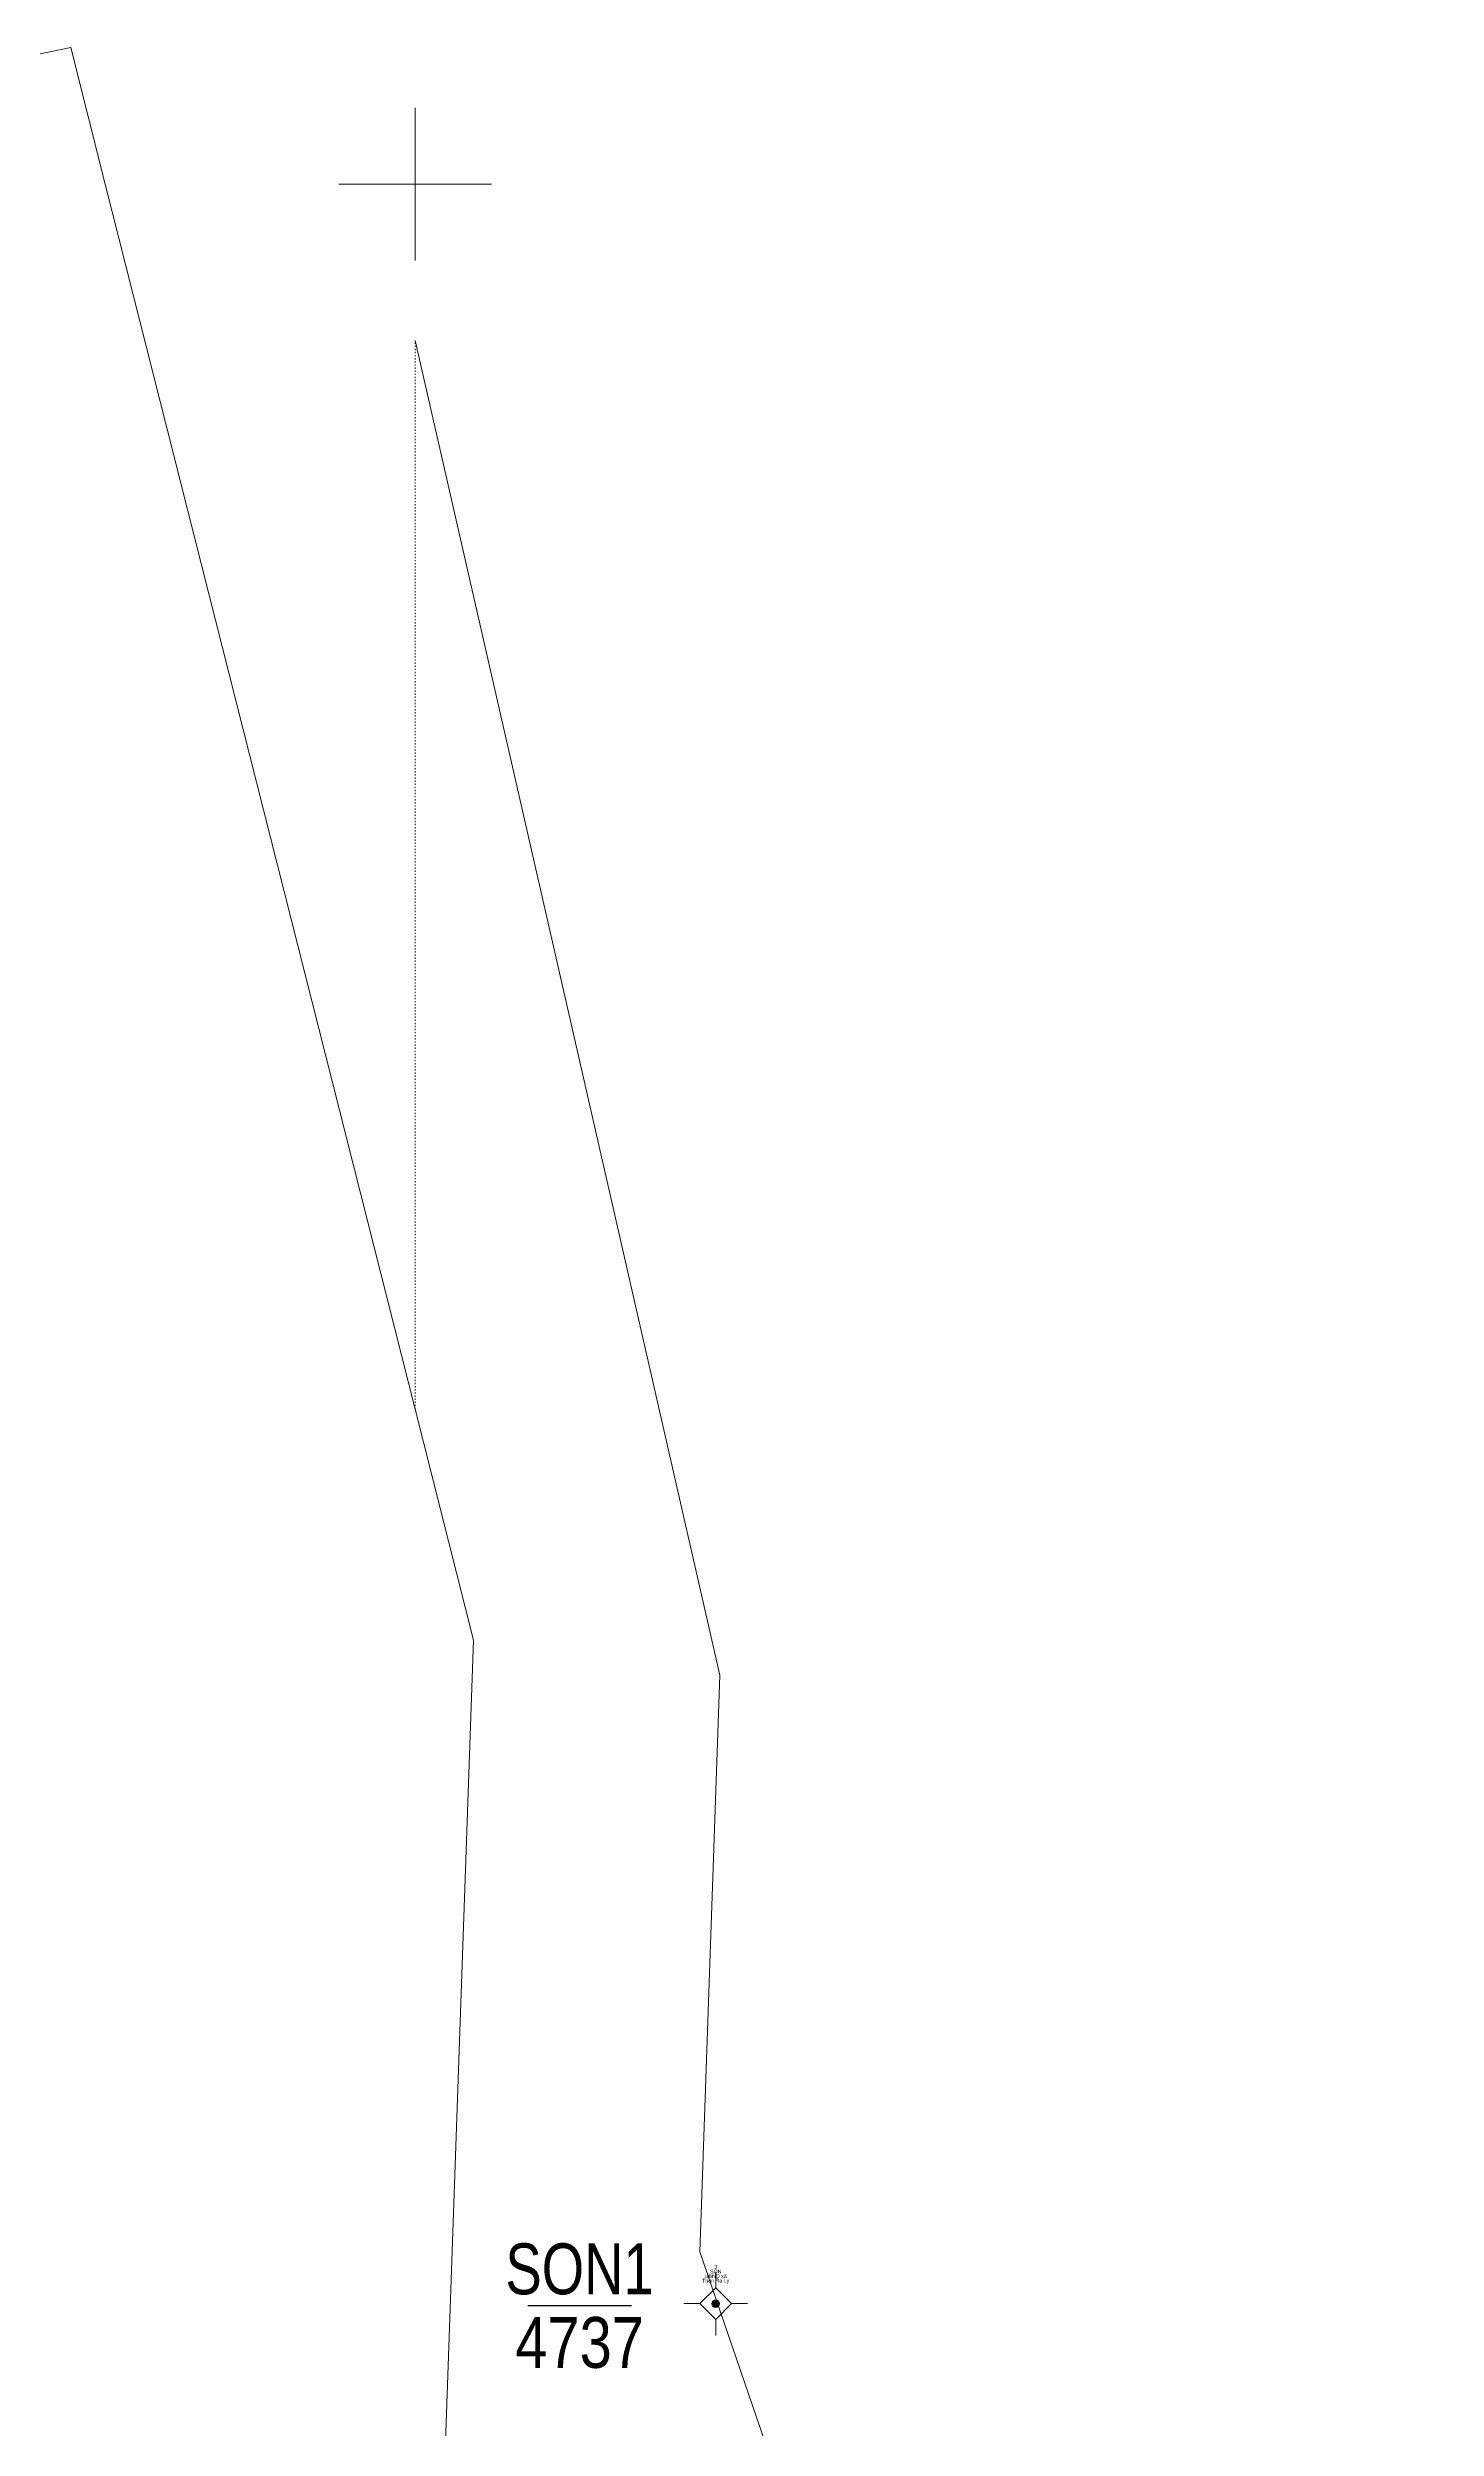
# Model space of a CAD drawing. Header units: metres. Extents: x 537779 to 539237, y 1851578 to 1853294.
# Drawn here: x 538971.1 to 539080.2, y 1852823.7 to 1853010.7 of the extents above; entities that cross this region are included whole.
import ezdxf
from ezdxf.enums import TextEntityAlignment as Align

# ---------------------------------------------------------------- set-up
doc = ezdxf.new("R2010")
doc.units = ezdxf.units.M
doc.header["$LTSCALE"] = 0.12
doc.linetypes.add('DOTTED', pattern=[1.5, 0.3, -1.2])
for name, color, linetype, lineweight in [('10', 7, 'Continuous', 13), ('11', 7, 'Continuous', 13), ('14', 7, 'Continuous', 25), ('24', 7, 'DOTTED', 13), ('31', 7, 'Continuous', 13), ('60', 7, 'Continuous', 13)]:
    doc.layers.add(name, color=color, linetype=linetype, lineweight=lineweight)
doc.layers.add('15', color=7, linetype='Continuous')

msp = doc.modelspace()

# ---------------------------------------------------------------- hatches: boundary and pattern name
at = {"layer": '11'}
msp.add_hatch(color=256, dxfattribs=at).paths.add_polyline_path([(539023.919, 1852833.47, 1), (539023.319, 1852833.47, 1)])

# ---------------------------------------------------------------- linework, layer by layer
at = {"layer": '10'}
msp.add_line((538933.51, 1853002.71), (538972.95, 1853010.72), dxfattribs=at)
at = {"layer": '11'}
for p, q in [((539023.62, 1852835.97), (539023.62, 1852834.72)), ((539022.37, 1852833.47), (539021.12, 1852833.47)), ((539026.12, 1852833.47), (539024.87, 1852833.47)), ((539023.62, 1852832.22), (539023.62, 1852830.97))]:
    msp.add_line(p, q, dxfattribs=at)
msp.add_lwpolyline([(539023.62, 1852834.72), (539022.37, 1852833.47), (539023.62, 1852832.22), (539024.87, 1852833.47)], close=True, dxfattribs=at)
msp.add_circle((539023.62, 1852833.47), 0.3, dxfattribs=at)
at = {"layer": '14'}
msp.add_line((539008.87, 1852833.32), (539017.01, 1852833.32), dxfattribs=at)
at = {"layer": '24'}
msp.add_line((539000, 1852903.75), (539000, 1852987.71), dxfattribs=at)
at = {"layer": '31'}
for p in [(538972.95, 1853010.72), (539000, 1852903.75)]:
    msp.add_line(p, (538975.66, 1853000), dxfattribs=at)
for points in [[(539000, 1852987.71), (539023.95, 1852882.85), (539022.37, 1852837.55), (539041.63, 1852781.35), (539080.25, 1852749.46)], [(539002.35, 1852821.08), (539004.59, 1852885.6), (539000, 1852903.75)]]:
    msp.add_lwpolyline(points, dxfattribs=at)
at = {"layer": '60'}
for p, q in [((539000, 1852994), (539000, 1853006)), ((538994, 1853000), (539006, 1853000))]:
    msp.add_line(p, q, dxfattribs=at)

# ---------------------------------------------------------------- texts
at = {"layer": '14'}
for s, width, p in [('SON1', 0.8, (539012.925, 1852834.2)), ('4737', 0.85, (539012.93, 1852828.42))]:
    msp.add_text(s, height=4, dxfattribs=dict(at, width=width)).set_placement(p, align=Align.CENTER)
at = {"layer": '15'}
for s, p in [('Thôn Ra Ly', (539023.62, 1852835.12)), ('SON', (539023.625, 1852835.84))]:
    msp.add_text(s, height=0.3, dxfattribs=at).set_placement(p, align=Align.CENTER)
for s, width, p in [('UBND xã', 1.05, (539023.62, 1852835.48)), ('3', 0.85, (539023.615, 1852836.2))]:
    msp.add_text(s, height=0.3, dxfattribs=dict(at, width=width)).set_placement(p, align=Align.CENTER)

doc.saveas('drawing.dxf')
